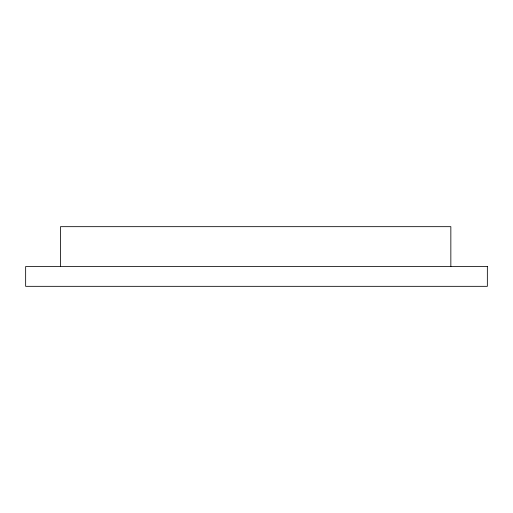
<?xml version="1.0" encoding="UTF-8"?>
<svg xmlns="http://www.w3.org/2000/svg" width="513" height="513" viewBox="0 0 513 513"><rect width="100%" height="100%" fill="white"/><g stroke="black" fill="none" stroke-linecap="round" stroke-linejoin="round"><path stroke-width="0.77" d="M450.844 266.542L450.844 226.669L60.496 226.669L60.496 266.542M487.35 266.542L25.65 266.542L25.65 286.331L487.35 286.331L487.35 266.542"/></g></svg>
